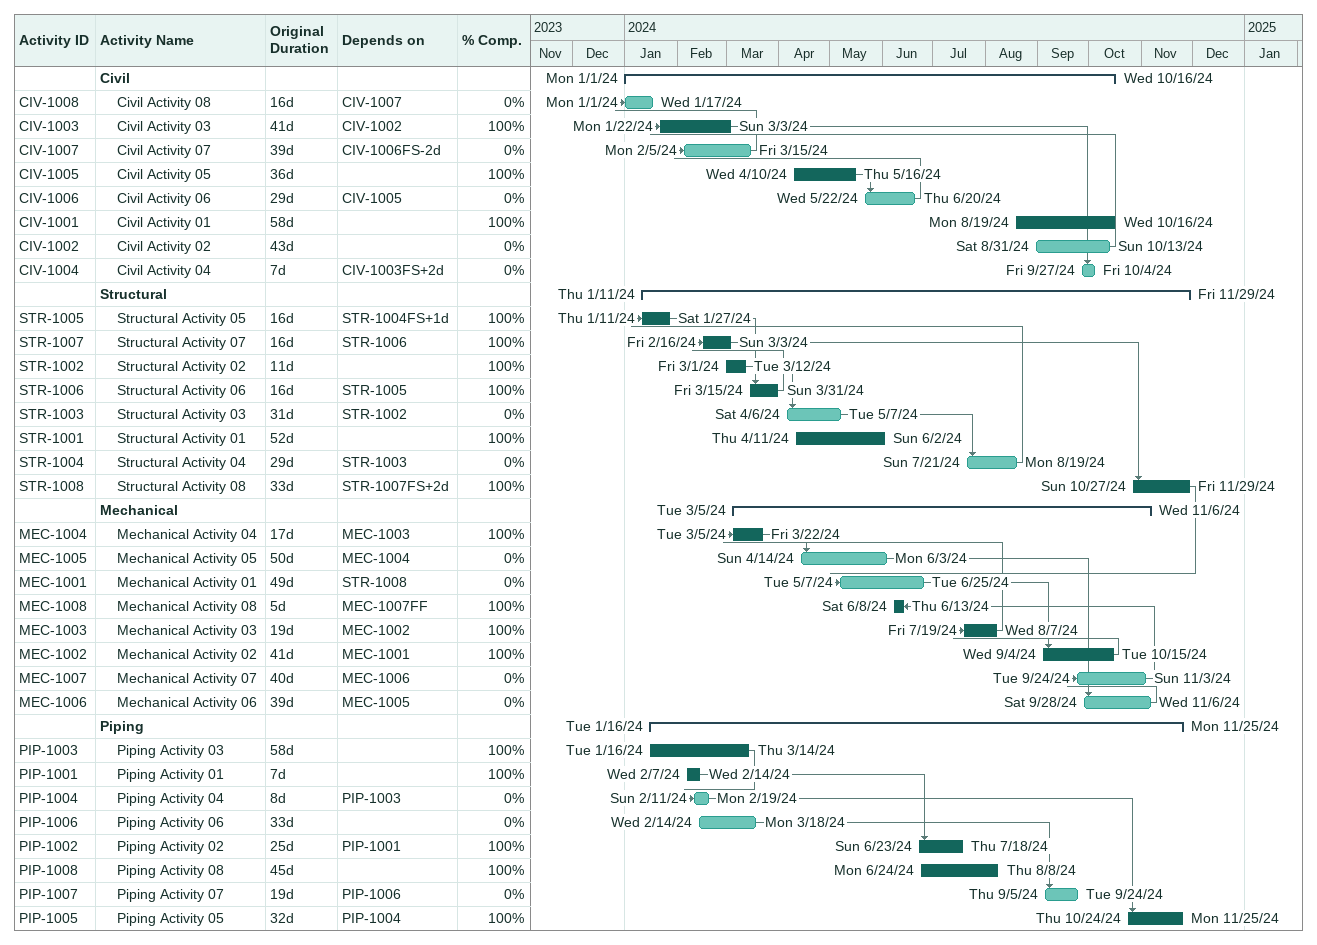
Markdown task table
| ID | Level | Task | Original duration | Start | Finish | Predecessors | % complete |
|---|---|---|---|---|---|---|---|
|  | 1 | **Civil** |  | 2024-01-01 | 2024-10-16 |  |  |
| CIV-1008 | 2 | Civil Activity 08 | 16d | 2024-01-01 | 2024-01-17 | CIV-1007 | 0 |
| CIV-1003 | 2 | Civil Activity 03 | 41d | 2024-01-22 | 2024-03-03 | CIV-1002 | 100 |
| CIV-1007 | 2 | Civil Activity 07 | 39d | 2024-02-05 | 2024-03-15 | CIV-1006FS-2d | 0 |
| CIV-1005 | 2 | Civil Activity 05 | 36d | 2024-04-10 | 2024-05-16 |  | 100 |
| CIV-1006 | 2 | Civil Activity 06 | 29d | 2024-05-22 | 2024-06-20 | CIV-1005 | 0 |
| CIV-1001 | 2 | Civil Activity 01 | 58d | 2024-08-19 | 2024-10-16 |  | 100 |
| CIV-1002 | 2 | Civil Activity 02 | 43d | 2024-08-31 | 2024-10-13 |  | 0 |
| CIV-1004 | 2 | Civil Activity 04 | 7d | 2024-09-27 | 2024-10-04 | CIV-1003FS+2d | 0 |
|  | 1 | **Structural** |  | 2024-01-11 | 2024-11-29 |  |  |
| STR-1005 | 2 | Structural Activity 05 | 16d | 2024-01-11 | 2024-01-27 | STR-1004FS+1d | 100 |
| STR-1007 | 2 | Structural Activity 07 | 16d | 2024-02-16 | 2024-03-03 | STR-1006 | 100 |
| STR-1002 | 2 | Structural Activity 02 | 11d | 2024-03-01 | 2024-03-12 |  | 100 |
| STR-1006 | 2 | Structural Activity 06 | 16d | 2024-03-15 | 2024-03-31 | STR-1005 | 100 |
| STR-1003 | 2 | Structural Activity 03 | 31d | 2024-04-06 | 2024-05-07 | STR-1002 | 0 |
| STR-1001 | 2 | Structural Activity 01 | 52d | 2024-04-11 | 2024-06-02 |  | 100 |
| STR-1004 | 2 | Structural Activity 04 | 29d | 2024-07-21 | 2024-08-19 | STR-1003 | 0 |
| STR-1008 | 2 | Structural Activity 08 | 33d | 2024-10-27 | 2024-11-29 | STR-1007FS+2d | 100 |
|  | 1 | **Mechanical** |  | 2024-03-05 | 2024-11-06 |  |  |
| MEC-1004 | 2 | Mechanical Activity 04 | 17d | 2024-03-05 | 2024-03-22 | MEC-1003 | 100 |
| MEC-1005 | 2 | Mechanical Activity 05 | 50d | 2024-04-14 | 2024-06-03 | MEC-1004 | 0 |
| MEC-1001 | 2 | Mechanical Activity 01 | 49d | 2024-05-07 | 2024-06-25 | STR-1008 | 0 |
| MEC-1008 | 2 | Mechanical Activity 08 | 5d | 2024-06-08 | 2024-06-13 | MEC-1007FF | 100 |
| MEC-1003 | 2 | Mechanical Activity 03 | 19d | 2024-07-19 | 2024-08-07 | MEC-1002 | 100 |
| MEC-1002 | 2 | Mechanical Activity 02 | 41d | 2024-09-04 | 2024-10-15 | MEC-1001 | 100 |
| MEC-1007 | 2 | Mechanical Activity 07 | 40d | 2024-09-24 | 2024-11-03 | MEC-1006 | 0 |
| MEC-1006 | 2 | Mechanical Activity 06 | 39d | 2024-09-28 | 2024-11-06 | MEC-1005 | 0 |
|  | 1 | **Piping** |  | 2024-01-16 | 2024-11-25 |  |  |
| PIP-1003 | 2 | Piping Activity 03 | 58d | 2024-01-16 | 2024-03-14 |  | 100 |
| PIP-1001 | 2 | Piping Activity 01 | 7d | 2024-02-07 | 2024-02-14 |  | 100 |
| PIP-1004 | 2 | Piping Activity 04 | 8d | 2024-02-11 | 2024-02-19 | PIP-1003 | 0 |
| PIP-1006 | 2 | Piping Activity 06 | 33d | 2024-02-14 | 2024-03-18 |  | 0 |
| PIP-1002 | 2 | Piping Activity 02 | 25d | 2024-06-23 | 2024-07-18 | PIP-1001 | 100 |
| PIP-1008 | 2 | Piping Activity 08 | 45d | 2024-06-24 | 2024-08-08 |  | 100 |
| PIP-1007 | 2 | Piping Activity 07 | 19d | 2024-09-05 | 2024-09-24 | PIP-1006 | 0 |
| PIP-1005 | 2 | Piping Activity 05 | 32d | 2024-10-24 | 2024-11-25 | PIP-1004 | 100 |
